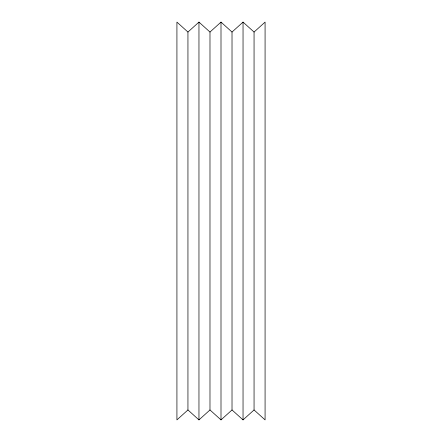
<?xml version="1.0" encoding="UTF-8"?>
<svg xmlns="http://www.w3.org/2000/svg" width="442" height="442" viewBox="0 0 442 442"><rect width="100%" height="100%" fill="white"/><g stroke="black" fill="none" stroke-linecap="round" stroke-linejoin="round"><path stroke-width="0.66" d="M209.983 409.955L198.961 419.9L187.944 409.955L187.944 32.045L198.961 22.1L209.983 32.045L209.983 409.955L221 419.9L232.017 409.955L232.017 32.045L243.039 22.1L254.056 32.045L254.056 409.955L265.078 419.9L265.078 22.1L254.056 32.045M209.983 32.045L221 22.1L232.017 32.045M187.944 409.955L176.922 419.9L176.922 22.1L187.944 32.045M232.017 409.955L243.039 419.9L254.056 409.955M243.039 22.1L243.039 419.9M221 22.1L221 419.9M198.961 22.1L198.961 419.9"/></g></svg>
